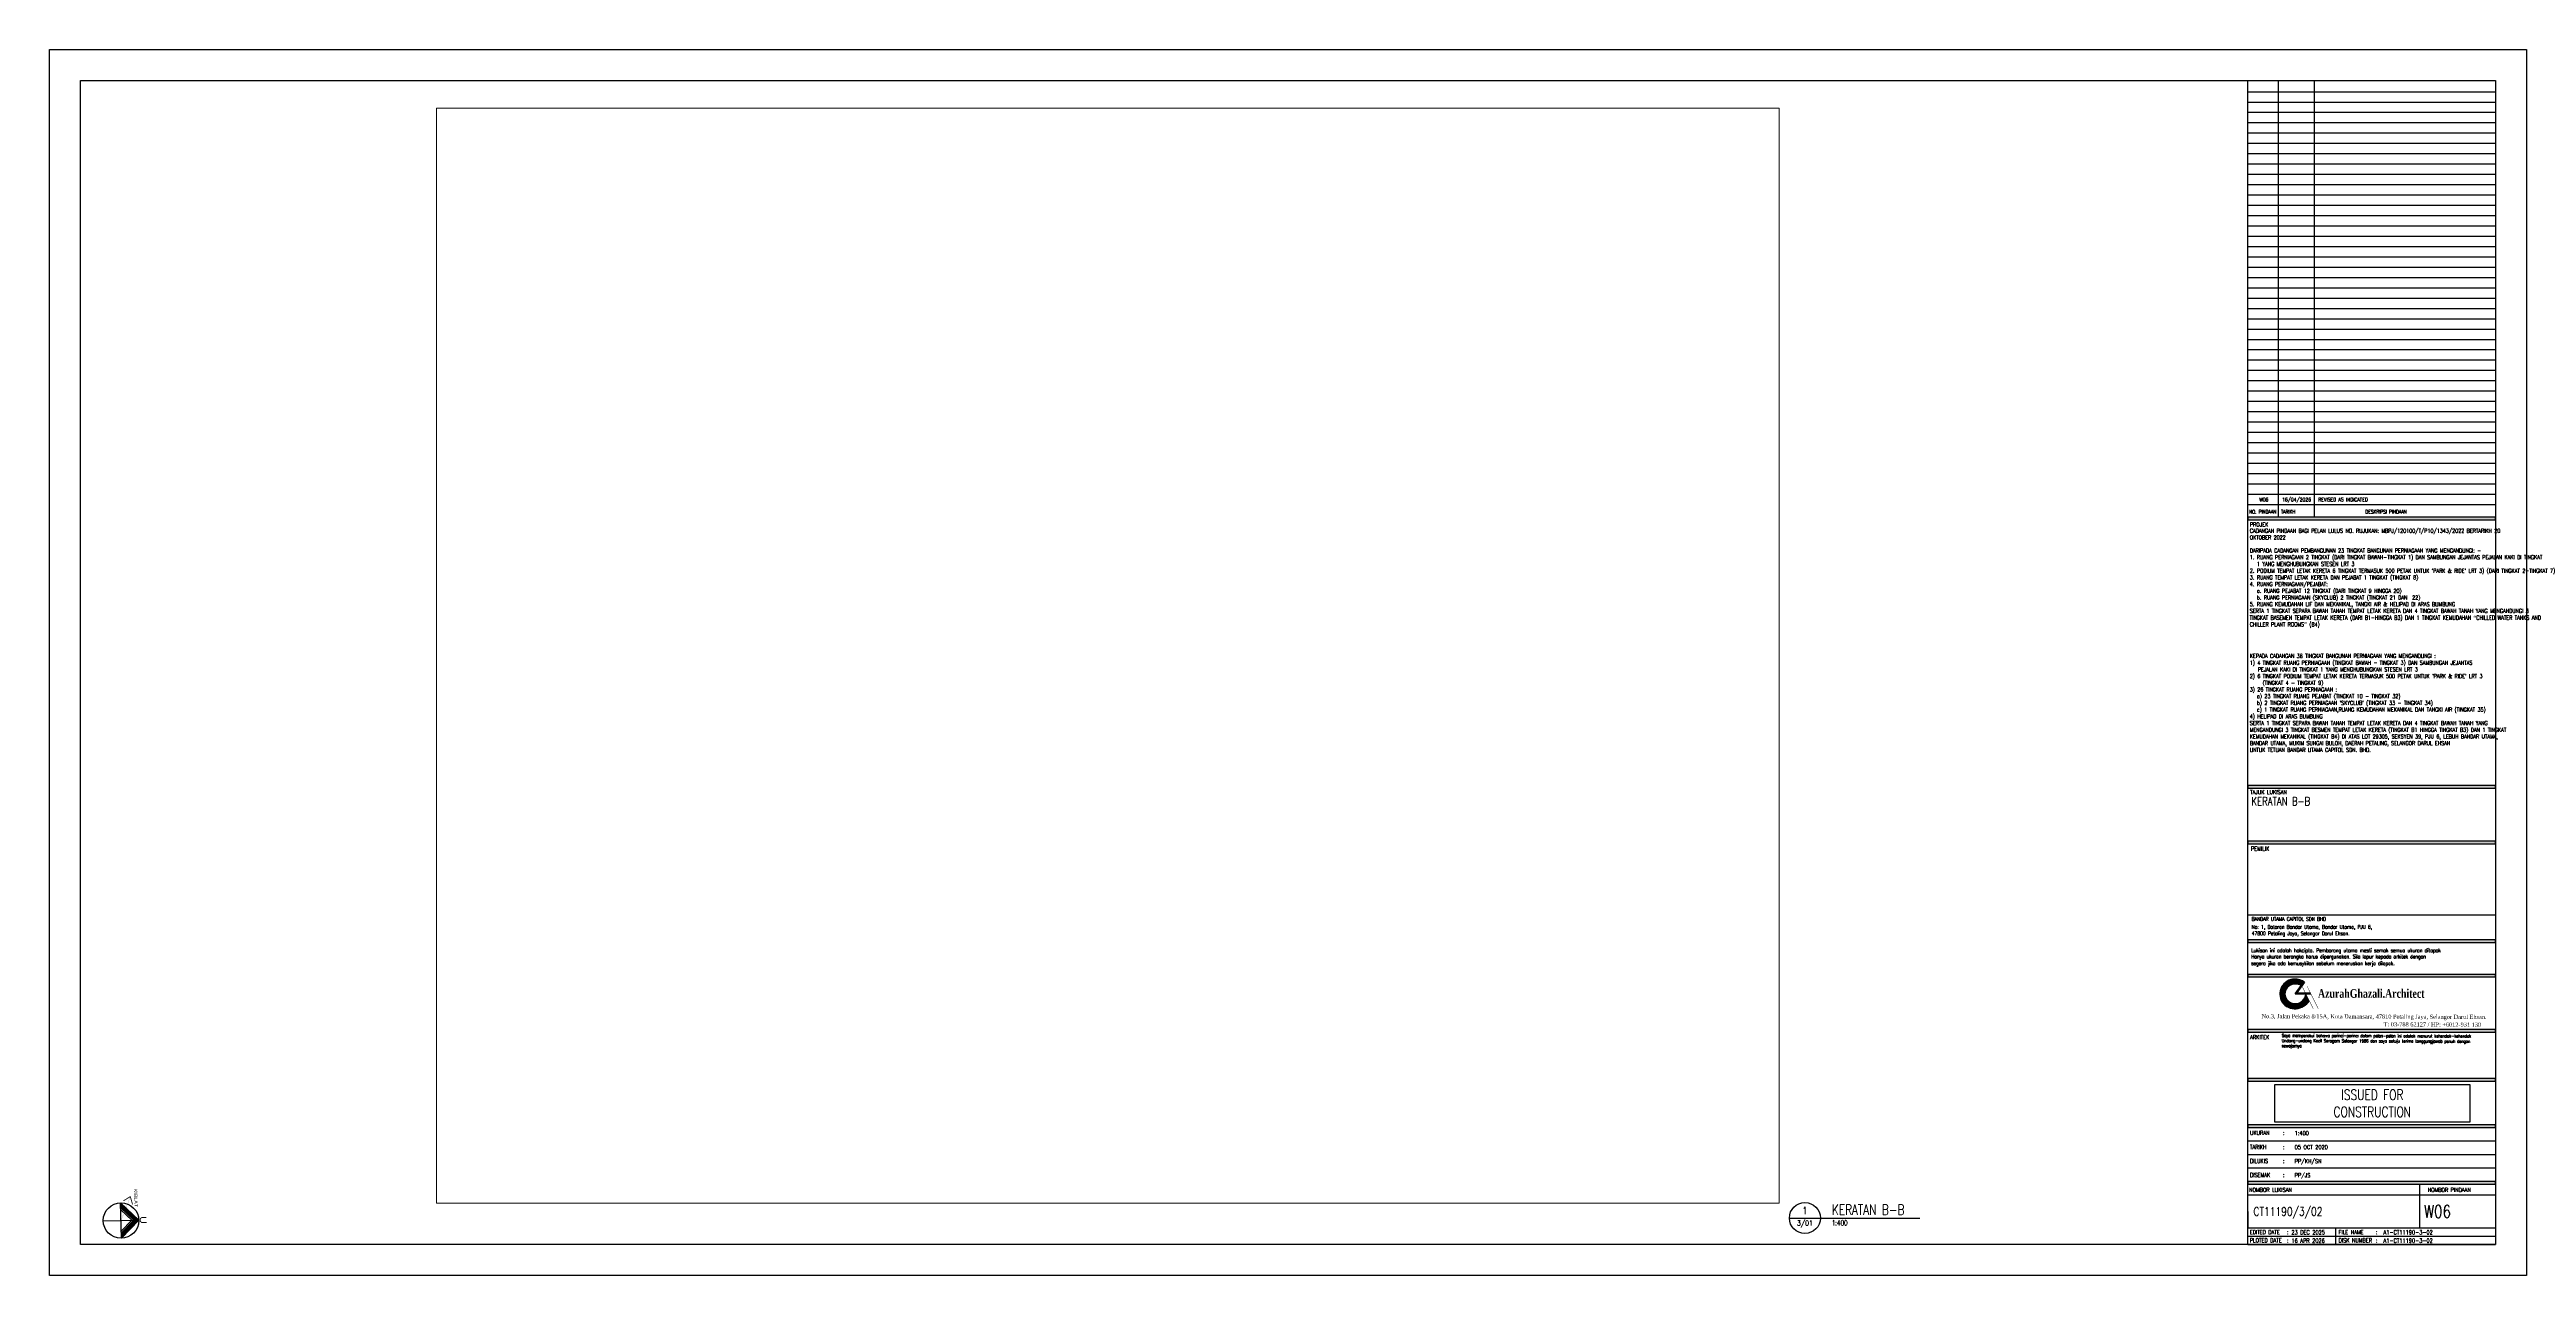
# Paper-space layout 'W06' of a CAD drawing. Header units: millimetres. Extents: x 0 to 1200, y 0 to 594.
import ezdxf
from ezdxf.enums import TextEntityAlignment as Align

# ---------------------------------------------------------------- set-up
doc = ezdxf.new("R2010")
doc.units = ezdxf.units.MM
doc.header["$LTSCALE"] = 2000
doc.header["$MEASUREMENT"] = 0
doc.layers.get('0').update_dxf_attribs({"color": 8, "linetype": 'CONTINUOUS'})
doc.layers.get('DEFPOINTS').update_dxf_attribs({"color": 8, "linetype": 'CONTINUOUS'})
for name, color, linetype in [('00-STAMP CONSTRUCTION', 8, 'CONTINUOUS'), ('02-SHEET', 8, 'CONTINUOUS'), ('03-TEXT-NORTH', 8, 'CONTINUOUS'), ('03-Text-Rev', 8, 'CONTINUOUS'), ('03-TEXT-SEC', 8, 'CONTINUOUS'), ('TBLK', 8, 'CONTINUOUS')]:
    doc.layers.add(name, color=color, linetype=linetype)
doc.styles.add('NARROW', font='SIMPLEX', dxfattribs={"width": 0.75})
doc.styles.add('ROMANS', font='romans.shx', dxfattribs={"width": 0.75})
doc.styles.get("Standard").update_dxf_attribs({"font": 'SIMPLEX', "width": 0.75})
doc.styles.add('Times New Roman', font='times.ttf')
doc.styles.add('X11190-GRID 1F$0$A', font='GOTHIC.TTF')

# ---------------------------------------------------------------- blocks, each defined once
blk = doc.blocks.new('09172-A1')
at = {"color": 3, "style": 'NARROW', "width": 0.75}
for tag, p in [('TAJUK1', (965.7280291667878, 95.33686082573672)), ('TAJUK2', (965.7280291667878, 89.60347900175731)), ('TAJUK3', (965.7280291667878, 83.87009857229816)), ('TAJUK4', (965.7280291667878, 78.13671814283902))]:
    blk.add_attdef(tag, p, '', height=4.05, dxfattribs=at)
at = {"color": 7, "style": 'ROMANS', "width": 0.8}
for tag, p in [('SCALE', (986.7044313349854, 68.47510377331287)), ('DATE_CREATED', (986.7044313349854, 61.67520377331289)), ('NAME_DRAFTSMAN', (986.7044313349854, 54.87540377331288)), ('NAME_CHECK', (986.7044313349854, 48.07548854350017)), ('DATE_EDIT', (985.1340243864681, 20.3856692797352)), ('DATE_PLOT', (985.1340243864681, 16.3856692797352)), ('FILENAME', (1029.725907821121, 20.3856692797352)), ('DISK_NAME', (1029.725907821121, 16.3856692797352))]:
    blk.add_attdef(tag, p, '', height=2, dxfattribs=at)
at = {"color": 3, "style": 'ROMANS', "width": 0.8}
blk.add_attdef('DRAWING_NO.', text='', height=4.05, dxfattribs=at).set_placement((966.7010924427946, 31.50000000000023), align=Align.MIDDLE_LEFT)
blk.add_attdef('REVISION1', text='', height=6, dxfattribs=at).set_placement((1055.856451090016, 31.50000000000023), align=Align.MIDDLE_CENTER)
blk = doc.blocks.new('sytitle')
blk.add_line((-7.5, 0), (7.5, 0))
blk.add_circle((0, 0), 7.5)
at = {"style": 'ROMANS', "width": 0.75}
for tag, height, p in [('SECT_ELEV_TAG', 3.5, (0, 3.606472027657219)), ('DWG_NUMBER', 2.5, (0, -2.443102449500657))]:
    blk.add_attdef(tag, text='', height=height, dxfattribs=at).set_placement(p, align=Align.MIDDLE_CENTER)
at = {"style": 'ROMANS'}
for tag, p, height, width in [('DETAIL_TITLE', (13.01336576380709, 1.533161311257572), 4, 0.75), ('DWG_SCALE', (13.01336576380709, -3.62156509768829), 2.5, 0.65), ('LEVEL', (37.37984695564228, -3.62156509768829), 2.5, 0.65)]:
    blk.add_attdef(tag, p, '', height=height, dxfattribs=dict(at, width=width))
blk = doc.blocks.new('TB Compass1')
at = {"layer": '03-TEXT-NORTH'}
for points in [[(11.0375269359547, 11.39690766944602), (28.23495366557586, 11.80051906004917), (19.83804599606674, 2.999999999936676), (19.43443460546359, 20.19742672955783), (28.23495366557586, 11.80051906004917)], [(19.49151387579468, 17.76534331737992), (25.80287025357484, 11.74343978964896), (19.78096672584388, 5.43208341186903)], [(19.75813501765037, 6.404916776478672), (24.83003688903409, 11.72060808163235), (19.51434558381106, 16.7925099528394)]]:
    blk.add_lwpolyline(points, dxfattribs=at)
for points, const_width in [([(19.63624030076517, 11.5987133647476), (24.13764731568517, 23.23078792753347)], 0.05312500046825872), ([(20.78411706757697, 21.15014449952912), (24.13764731710148, 23.23078792698209), (25.21698735509199, 19.43470214170827)], 0.3984375035119403)]:
    blk.add_lwpolyline(points, dxfattribs=dict(at, const_width=const_width))
blk.add_circle((19.6362403007372, 11.59871336472736), 8.601081156896512, dxfattribs=at)
for points in [[(19.434434605452, 20.19742672954101), (19.49151387585653, 17.76534331759433), (28.23495366555107, 11.80051906001279), (25.80287025357734, 11.74343978966806)], [(19.83804599606583, 2.999999999896659), (19.78096672582433, 5.432083411880171), (28.23495366555107, 11.80051906001279), (25.80287025357734, 11.74343978966806)]]:
    blk.add_solid(points, dxfattribs=at)
at = {"layer": '03-TEXT-NORTH', "style": 'X11190-GRID 1F$0$A', "width": 1.2}
for s, height, p in [('KIBLAT', 1.593750014047761, (25.89375754691719, 26.96501980686628)), ('U', 3.187500028095522, (28.75380867472404, 13.67355532617432))]:
    blk.add_text(s, height=height, rotation=271.3444444429794, dxfattribs=at).set_placement(p)
blk = doc.blocks.new('AGA')
at = {"layer": 'TBLK'}
h = blk.add_hatch(color=256, dxfattribs=at)
h.dxf.hatch_style = 1
edge = h.paths.add_edge_path()
edge.add_arc((33654.41344026766, 12699.7786566455), 15180, 89.99999999999979, 275.3637408115533)
edge.add_arc((33935.14927937966, 14691.91542867891), 17143.49840427724, 273.8070261093042, 328.7430280278205)
edge.add_line((48590.24725528616, 5796.543550334674), (44937.22621523371, 12699.7786566455))
edge.add_arc((34493.98566925444, 13309.86456645374), 10461.04573733104, 270.8555602267418, 356.65662553784694, ccw=False)
edge.add_arc((33752.90989317284, 12814.1448417256), 10004.47836338023, 90.5640995977846, 275.1456365858316, ccw=False)
edge.add_arc((34014.53274755756, 8773.450267954298), 14049.30420903546, 59.92878961851977, 91.46879704723762, ccw=False)
edge.add_line((41054.3013145869, 20931.7645952238), (43869.19524548172, 24806.13370975158))
edge.add_arc((33976.24355819407, 10438.88786180654), 17443.85984644175, 55.44960494660707, 91.05713723242714)
h = blk.add_hatch(color=256, dxfattribs=at)
h.dxf.hatch_style = 1
h.paths.add_polyline_path([(41054.3013145869, 20931.76459522379, 0.01184160768251594), (40470.75264398851, 21251.43782232182), (34257.60857511799, 12699.7786566455), (45153.07204503957, 12699.7786566455), (44627.28131560284, 13755.7786566455), (35840.64234984147, 13755.7786566455)])
h.paths.add_polyline_path([(49788.28301505667, 13755.7786566455), (44627.28131560284, 13755.7786566455), (45153.07204503957, 12699.7786566455), (50314.07374449338, 12699.7786566455)])
for p, q in [((34257.60857511799, 12699.7786566455), (50314.07374449335, 12699.7786566455)), ((43869.19524548175, 24806.13370975159), (35840.6423498415, 13755.77865664551)), ((35840.64234984147, 13755.77865664551), (49788.28301505667, 13755.77865664551))]:
    blk.add_line(p, q, dxfattribs=at)
at = {"layer": 'TBLK', "color": 7}
for points in [[(43869.19524548175, 24806.13370975159, 0.1566294929178902), (33654.41344026766, 27879.7786566455, 1.047938153281297), (35073.41344026766, -2413.752995486635, 0.2444024987310816), (48590.24725528616, 5796.543550334658)], [(40470.75264398848, 21251.43782232183, 0.1264456907368374), (33654.41344026766, 22818.13833293242, 1.040802560891454), (34650.18778634844, 2849.985082580751, 0.3929081156059757), (44937.22621523372, 12699.7786566455)]]:
    blk.add_lwpolyline(points, format="xyb", dxfattribs=at)
at = {"layer": 'TBLK'}
for points in [[(34257.60857511799, 12699.7786566455), (40470.75264398848, 21251.43782232183)], [(35840.64234984147, 13755.7786566455), (43869.19524548175, 24806.13370975158)]]:
    blk.add_lwpolyline(points, dxfattribs=at)
at = {"layer": 'TBLK', "const_width": 396}
for points in [[(40895.13349332057, 21251.43782232183), (52662.74311284571, -2382.67183862813)], [(46215.30301404074, 20931.76459522379), (57823.74481229954, -2382.67183862813)]]:
    blk.add_lwpolyline(points, dxfattribs=at)
blk = doc.blocks.new('x11190-A1T-1200')
at = {"color": 4}
for p, q in [((1079.798715953144, 367.4162939767384), (1079.798715953144, 579)), ((1097.298715953144, 367.4162939767384), (1097.298715953146, 579)), ((1185, 573.4161894051331), (1065, 573.4161894051331)), ((1185, 568.4161894051331), (1065, 568.4161894051331)), ((1185, 563.4161894051331), (1065, 563.4161894051331)), ((1185, 558.4161894051331), (1065, 558.4161894051331)), ((1185, 553.4161894051331), (1065, 553.4161894051331)), ((1185, 548.4161894051331), (1065, 548.4161894051331)), ((1185, 543.4161894051331), (1065, 543.4161894051331)), ((1185, 538.4161894051331), (1065, 538.4161894051331)), ((1185, 533.4161894051331), (1065, 533.4161894051331)), ((1185, 528.4161894051331), (1065, 528.4161894051331)), ((1185, 523.4161894051331), (1065, 523.4161894051331)), ((1185, 518.4161894051331), (1065, 518.4161894051331)), ((1185, 513.4161894051331), (1065, 513.4161894051331)), ((1185, 508.4161894051331), (1065, 508.4161894051331)), ((1185, 503.4161894051331), (1065, 503.4161894051331)), ((1185, 498.4161894051331), (1065, 498.4161894051331)), ((1185, 493.4161894051331), (1065, 493.4161894051331)), ((1185, 488.4161894051331), (1065, 488.4161894051331)), ((1185, 483.4161894051331), (1065, 483.4161894051331)), ((1185, 478.4161894051331), (1065, 478.4161894051331)), ((1185, 473.4161894051331), (1065, 473.4161894051331)), ((1185, 468.4161894051331), (1065, 468.4161894051331)), ((1185, 463.4161894051331), (1065, 463.4161894051331)), ((1185, 458.4161894051331), (1065, 458.4161894051331)), ((1185, 453.4161894051331), (1065, 453.4161894051331)), ((1185, 448.4161894051331), (1065, 448.4161894051331)), ((1185, 443.4161894051331), (1065, 443.4161894051331)), ((1185, 438.4161894051331), (1065, 438.4161894051331)), ((1185, 433.4161894051331), (1065, 433.4161894051331)), ((1185, 428.4161894051331), (1065, 428.4161894051331)), ((1185, 423.4161894051331), (1065, 423.4161894051331)), ((1185, 418.4161894051331), (1065, 418.4161894051331)), ((1185, 413.4161894051331), (1065, 413.4161894051331)), ((1185, 408.4161894051331), (1065, 408.4161894051331)), ((1185, 403.4161894051331), (1065, 403.4161894051331)), ((1185, 398.4161894051331), (1065, 398.4161894051331)), ((1185, 393.4161894051331), (1065, 393.4161894051331)), ((1185, 388.4161894051331), (1065, 388.4161894051331)), ((1185, 383.4161894051331), (1065, 383.4161894051331)), ((1185, 378.4161894051331), (1065, 378.4161894051331)), ((1185, 373.4161894051331), (1065, 373.4161894051331)), ((1065, 65.28094469429504), (1185, 65.28094469429504)), ((1065, 58.68105972307546), (1185, 58.68105972307546)), ((1065, 52.0811747520014), (1185, 52.0811747520014)), ((1065, 39), (1185, 39)), ((1148.210313769202, 44.23131156659952), (1148.210313769202, 23))]:
    blk.add_line(p, q, dxfattribs=at)
at = {"color": 7}
blk.add_line((1185, 174.6305327800387), (1065, 174.6305327800387), dxfattribs=at)
at = {"color": 95}
for p, q in [((1065, 44.23131156659952), (1185, 44.23131156659952)), ((1065, 23), (1185, 23)), ((1065, 23), (1185, 23))]:
    blk.add_line(p, q, dxfattribs=at)
for p, q in [((1065, 31.00000000000001), (1065, 23.00000000000001)), ((1065, 19), (1185, 19)), ((1065, 15), (1185, 15)), ((1107.5, 23), (1107.5, 15)), ((1185, 23), (1185, 15))]:
    blk.add_line(p, q)
for points in [[(1185, 579), (1185, 15), (15, 15.00000000000011), (15.00000000000011, 579.0000000000001)], [(1065, 579), (1185, 579), (1185, 15), (1065, 15)]]:
    blk.add_lwpolyline(points, close=True, dxfattribs=at)
at = {"color": 7}
for points in [[(1185, 366.166315762556), (1185, 367.4162939767382), (1065, 367.4162939767384), (1065, 366.1663157625562)], [(1185, 236.159935827944), (1185, 237.4099140421262), (1065, 237.4099140421262), (1065, 236.159935827944)], [(1185, 209.1944467461113), (1185, 210.4444249602934), (1065, 210.4444249602934), (1065, 209.1944467461113)], [(1185, 161.3805545658566), (1185, 162.6305327800387), (1065, 162.6305327800387), (1065, 161.3805545658566)], [(1185, 144.652102433567), (1185, 145.9020806477492), (1065, 145.9020806477492), (1065, 144.652102433567)], [(1185, 117.9032741991723), (1185, 119.1532524133545), (1065, 119.1532524133547), (1065, 117.9032741991725)], [(1185, 94.15444596477761), (1185, 95.4044241789598), (1065, 95.40442417896003), (1065, 94.15444596477784)], [(1185, 71.75583184411096), (1185, 73.00581005829315), (1065, 73.00581005829315), (1065, 71.75583184411096)], [(1185, 44.23131156659952), (1185, 45.48128978078171), (1065, 45.48128978078171), (1065, 44.23131156659952)]]:
    blk.add_lwpolyline(points, close=True, dxfattribs=at)
for points in [[(1065, 366.1663157625562), (1065, 367.4162939767384), (1185, 366.1663157625562), (1185, 367.4162939767384)], [(1065, 236.159935827944), (1065, 237.4099140421262), (1185, 236.159935827944), (1185, 237.4099140421262)], [(1065, 209.1944467461113), (1065, 210.4444249602934), (1185, 209.1944467461113), (1185, 210.4444249602934)], [(1065, 161.3805545658566), (1065, 162.6305327800387), (1185, 161.3805545658566), (1185, 162.6305327800387)], [(1065, 144.652102433567), (1065, 145.9020806477492), (1185, 144.652102433567), (1185, 145.9020806477492)], [(1065, 117.9032741991725), (1065, 119.1532524133547), (1185, 117.9032741991723), (1185, 119.1532524133545)], [(1065, 94.15444596477784), (1065, 95.40442417896003), (1185, 94.15444596477761), (1185, 95.4044241789598)], [(1065, 71.75583184411096), (1065, 73.00581005829315), (1185, 71.75583184411096), (1185, 73.00581005829315)], [(1065, 44.23131156659952), (1065, 45.48128978078171), (1185, 44.23131156659952), (1185, 45.48128978078171)]]:
    blk.add_solid(points, dxfattribs=at)
at = {"layer": 'DEFPOINTS'}
blk.add_lwpolyline([(1200, 594), (1200, 0), (0, 1.13686837721616e-13), (1.13686837721616e-13, 594.0000000000001)], close=True, dxfattribs=at)
at = {"layer": '03-TEXT-NORTH', "color": 6}
blk.add_blockref('TB Compass1', (15, 15.00000000000011), dxfattribs=at)
at = {"layer": 'TBLK', "xscale": 0.0004732955347506619, "yscale": 0.0004732955347506619, "zscale": 0.0004732955347506619}
blk.add_blockref('AGA', (1071.768859559067, 130.3927704469438), dxfattribs=at)
at = {"color": 7, "style": 'NARROW', "width": 0.75}
for s, height, p in [('NO. PINDAAN', 1.75, (1065.643187591755, 369.1704718141673)), ('TARIKH', 1.75, (1081.046664257827, 369.1704718141673)), ('DESKRIPSI PINDAAN', 1.75, (1121.945672898227, 369.1704718141673)), ('PEMILIK', 1.99996514278524, (1066.567931045371, 205.8050698051675))]:
    blk.add_text(s, height=height, dxfattribs=at).set_placement(p)
at = {"style": 'NARROW'}
for s, width, p in [('BANDAR UTAMA CAPITOL SDN BHD', 0.75, (1066.907276355451, 171.8213087515906)), ('No: 1, Dataran Bandar Utama, Bandar Utama, PJU 6,', 0.75, (1066.907276355451, 167.9863028042774)), ('Lukisan ini adalah hakcipta. Pemborong utama mesti semak semua ukuran ditapak', 0.8, (1066.64956628111, 156.6272195727343)), ('47800 Petaling Jaya, Selangor Darul Ehsan.', 0.75, (1066.907276355451, 164.8669512609061)), ('segera jika ada kemusykilan sebelum meneruskan kerja dilapak.', 0.75, (1066.64956628111, 150.3435162482911)), ('Hanya ukuran berangka harus dipergunakan. Sila lapur kepada arkitek dengan', 0.75, (1066.64956628111, 153.613746430825))]:
    blk.add_text(s, height=1.8, dxfattribs=dict(at, width=width)).set_placement(p)
at = {"color": 7, "style": 'NARROW'}
for s, insert, char_height, width, attachment_point in [('PROJEK', (1065.935473305941, 364.8632446023535), 1.99996514278524, 8.609373757513595, 1), ('TAJUK LUKISAN', (1066.117928386718, 235.2106047482378), 1.99996514278524, 25.56594154549566, 1), ('ARKITEK', (1066.117928386718, 116.4945852666156), 1.99996514278524, 9.142697795589584, 1), ('\\pxt8;TARIKH   ^I:', (1066.052409479371, 63.21647034269517), 1.99996514278524, 21.83408161896136, 1), ('\\pxt8;UKURAN  ^I:', (1066.052409479371, 70.08086103707546), 1.99996514278524, 22.65446618950102, 1), ('\\pxt8;DILUKIS  ^I:', (1066.052409479371, 56.48109806608636), 1.99996514278524, 21.84088160290321, 1), ('\\pxt8;DISEMAK  ^I:', (1066.052409479371, 49.68121658059181), 1.99996514278524, 21.26733705835511, 1), ('NOMBOR LUKISAN', (1065.660471512691, 42.45952891079958), 1.99996514278524, 20.79963748496652, 1), ('NOMBOR PINDAAN', (1162.607017078133, 42.45952891079958), 1.99996514278524, 35.95201578155968, 2), ('\\pxt9;EDITED DATE^I:', (1065.954229820451, 22), 2, 19, 1), ('\\pxt9;PLOTED DATE^I:', (1065.954229820451, 18), 2, 28, 1), ('\\pxt9;FILE NAME  ^I:', (1109.034566671287, 22), 2, 19.12591908404977, 1), ('\\pxt9;DISK NUMBER^I:', (1109.034566671287, 18), 2, 20.1184590209416, 1)]:
    blk.add_mtext(s, dxfattribs=dict(at, insert=insert, char_height=char_height, width=width, attachment_point=attachment_point))
at = {"insert": (1099.00149271395, 138.7474632388096), "char_height": 2.3, "attachment_point": 1}
blk.add_mtext_dynamic_manual_height_columns('{\\fTimes New Roman|b1|i0|c0|p18;\\H1.83333x;AzurahGhazali.Architect }', width=7.357380163578142, gutter_width=1, heights=[1.35774257111177], dxfattribs=at)
at = {"color": 2, "insert": (1081.470918252915, 117.0429207190026), "char_height": 1.5, "width": 94.51621768694709, "attachment_point": 1, "rotation": 359.8, "style": 'NARROW'}
blk.add_mtext('Saya memperakui bahawa perinci-perinci dalam pelan-pelan ini adalah menurut kehendak-kehendak Undang-undang Kecil Seragam Selangor 1986 dan saya setuju terima tanggungjawab penuh dengan sewajarnya', dxfattribs=at)
at = {"layer": '00-STAMP CONSTRUCTION', "insert": (1125.320576468478, 83.4189773061637), "char_height": 5, "attachment_point": 5, "style": 'ROMANS', "bg_fill": 16, "box_fill_scale": 1.5, "bg_fill_color": 256, "bg_fill_transparency": 0}
blk.add_mtext_dynamic_manual_height_columns('ISSUED FOR \\PCONSTRUCTION', width=89.56327935370041, gutter_width=9, heights=[0], dxfattribs=at)
at = {"layer": '02-SHEET', "color": 3, "char_height": 1.95, "width": 118.274270375624, "attachment_point": 1, "style": 'NARROW'}
for s, insert in [('\\pxr0.01667;{\\C2;CADANGAN PINDAAN BAGI PELAN LULUS NO. RUJUKAN: MBPJ/120100/T/P10/1343/2022 BERTARIKH 20 OKTOBER 2022\\P }', (1065.955386091086, 361.8031705832555)), ("\\pxr0.01667;{\\C2;DARIPADA CADANGAN PEMBANGUNAN 23 TINGKAT BANGUNAN PERNIAGAAN YANG MENGANDUNGI: -\\P\\pi-1.775,l1.775,t1.775;1.^IRUANG PERNIAGAAN 2 TINGKAT (DARI TINGKAT BAWAH-TINGKAT 1) DAN SAMBUNGAN JEJANTAS PEJALAN KAKI DI TINGKAT 1 YANG MENGHUBUNGKAN STESEN LRT 3\\P2.^IPODIUM TEMPAT LETAK KERETA 6 TINGKAT TERMASUK 500 PETAK UNTUK 'PARK & RIDE' LRT 3) (DARI TINGKAT 2-TINGKAT 7)\\P3.^IRUANG TEMPAT LETAK KERETA DAN PEJABAT 1 TINGKAT (TINGKAT 8)\\P4.^IRUANG PERNIAGAAN/PEJABAT:\\P\\pi0,l0,tz;   a. RUANG PEJABAT 12 TINGKAT (DARI TINGKAT 9 HINGGA 20)\\P   b. RUANG PERNIAGAAN (SKYCLUB) 2 TINGKAT (TINGKAT 21 DAN  22)\\P\\pi-1.775,l1.775,t1.775;5.^IRUANG KEMUDAHAN LIF DAN MEKANIKAL, TANGKI AIR & HELIPAD DI ARAS BUMBUNG\\P\\pi0,l0,r0,b0.625,tz;SERTA 1 TINGKAT SEPARA BAWAH TANAH TEMPAT LETAK KERETA DAN 4 TINGKAT BAWAH TANAH YANG MENGANDUNGI 3 TINGKAT BASEMEN TEMPAT LETAK KERETA (DARI B1-HINGGA B3) DAN 1 TINGKAT KEMUDAHAN \\fTimes New Roman|b1|i0|c0|p18;“\\Fsimplex|c0;CHILLED WATER TANKS AND CHILLER PLANT ROOMS\\fTimes New Roman|b1|i0|c0|p18;”\\Fsimplex|c0; (B4)}", (1065.955386091086, 352.2079153102995))]:
    blk.add_mtext(s, dxfattribs=dict(at, insert=insert))
at = {"layer": '02-SHEET', "color": 2, "insert": (1065.955386091086, 301.1333010491726), "char_height": 1.95, "width": 118.5860409377011, "attachment_point": 1, "style": 'NARROW'}
blk.add_mtext("KEPADA CADANGAN 36 TINGKAT BANGUNAN PERNIAGAAN YANG MENGANDUNGI :\\P\\pxi-2,l2,r0.01667,b0.25;1) 4 TINGKAT RUANG PERNIAGAAN (TINGKAT BAWAH - TINGKAT 3) DAN SAMBUNGAN JEJANTAS               PEJALAN KAKI DI TINGKAT 1 YANG MENGHUBUNGKAN STESEN LRT 3\\P2) 6 TINGKAT PODIUM TEMPAT LETAK KERETA TERMASUK 500 PETAK UNTUK 'PARK & RIDE' LRT 3               (TINGKAT 4\\~- TINGKAT 9)\\P\\pi0,l0;3) 26\\~TINGKAT RUANG PERNIAGAAN :\\P   a) 23 TINGKAT RUANG PEJABAT (TINGKAT 10 - TINGKAT 32)\\~\\P   b) 2\\~TINGKAT RUANG PERNIAGAAN 'SKYCLUB' (TINGKAT 33 - TINGKAT 34)\\P\\pr0;   c) 1 TINGKAT RUANG PERNIAGAAN,RUANG KEMUDAHAN MEKANIKAL DAN TANGKI AIR (TINGKAT 35)\\P\\pr0.01667;4) HELIPAD DI ARAS BUMBUNG\\PSERTA 1 TINGKAT SEPARA BAWAH TANAH TEMPAT LETAK KERETA DAN 4 TINGKAT BAWAH TANAH YANG MENGANDUNGI 3 TINGKAT BESMEN TEMPAT LETAK KERETA (TINGKAT B1 HINGGA TINGKAT B3) DAN 1 TINGKAT KEMUDAHAN MEKANIKAL (TINGKAT B4) DI ATAS LOT 29305, SEKSYEN 39, PJU\\~6, LEBUH BANDAR UTAMA, BANDAR UTAMA, MUKIM SUNGAI BULOH, DAERAH PETALING, SELANGOR DARUL EHSAN \\PUNTUK TETUAN BANDAR UTAMA CAPITOL SDN. BHD.", dxfattribs=at)
at = {"layer": 'TBLK', "color": 7, "style": 'Times New Roman'}
for s, p in [('No.3, Jalan Pekaka 8/15A, Kota Damansara, 47810 Petaling Jaya, Selangor Darul Ehsan.', (1071.656362025429, 124.6618739768562)), ('T: 03-788 62127 / HP: +6012-931 130 ', (1130.815561331822, 120.68782536181))]:
    blk.add_text(s, height=2, rotation=359.7916669999811, dxfattribs=at).set_placement(p)

psp = doc.layouts.new('W06')

# ---------------------------------------------------------------- linework, layer by layer
at = {"layer": '03-TEXT-SEC', "color": 3}
psp.add_line((857.9235316624186, 27.83719328918596), (906.079481837292, 27.83719328919187), dxfattribs=at)

# ---------------------------------------------------------------- block references
at = {"layer": '02-SHEET'}
psp.add_blockref('x11190-A1T-1200', (0, 0), dxfattribs=at)
ref = psp.add_blockref('09172-A1', (101, -0.5), dxfattribs=at)
ref.add_attrib('DRAWING_NO.', 'CT11190/3/02', dxfattribs={"layer": '0', "color": 3, "height": 4.05, "style": 'ROMANS', "width": 0.8}).set_placement((1067.701092442795, 31.00000000000023), align=Align.MIDDLE_LEFT)
ref.add_attrib('REVISION1', 'W06', dxfattribs={"layer": '0', "color": 3, "height": 6, "style": 'ROMANS', "width": 0.8000000000000002}).set_placement((1156.856451090016, 31.00000000000023), align=Align.MIDDLE_CENTER)
ref.add_attrib('TAJUK1', 'KERATAN B-B', (1066.728029166788, 227.7669251136936), dxfattribs={"layer": '0', "color": 3, "height": 4.05, "style": 'NARROW', "width": 0.75})
ref.add_attrib('SCALE', '1:400', (1087.704431334985, 67.9751037733129), dxfattribs={"layer": '0', "color": 7, "height": 2, "style": 'ROMANS', "width": 0.8})
ref.add_attrib('DATE_CREATED', '05 OCT 2020', (1087.704431334985, 61.17520377331289), dxfattribs={"layer": '0', "color": 7, "height": 2, "style": 'ROMANS', "width": 0.8})
ref.add_attrib('NAME_DRAFTSMAN', 'PP/KH/SN', (1087.704431334985, 54.37540377331288), dxfattribs={"layer": '0', "color": 7, "height": 2, "style": 'ROMANS', "width": 0.8})
ref.add_attrib('NAME_CHECK', 'PP/JS', (1087.704431334985, 47.57548854350017), dxfattribs={"layer": '0', "color": 7, "height": 2, "style": 'ROMANS', "width": 0.8})
ref.add_attrib('FILENAME', 'A1-CT11190-3-02', (1130.725907821121, 19.8856692797352), dxfattribs={"layer": '0', "color": 7, "height": 2, "style": 'ROMANS', "width": 0.8})
ref.add_attrib('DISK_NAME', 'A1-CT11190-3-02', (1130.725907821121, 15.8856692797352), dxfattribs={"layer": '0', "color": 7, "height": 2, "style": 'ROMANS', "width": 0.8})
ref.add_attrib('DATE_EDIT', '23 DEC 2025', (1086.134024386468, 19.8856692797352), dxfattribs={"layer": '0', "color": 7, "height": 2, "style": 'ROMANS', "width": 0.8})
ref.add_attrib('DATE_PLOT', '16 APR 2026', (1086.134024386468, 15.8856692797352), dxfattribs={"layer": '0', "color": 7, "height": 2, "style": 'ROMANS', "width": 0.8})
at = {"layer": '03-TEXT-SEC', "color": 3}
ref = psp.add_blockref('sytitle', (850.4235316624186, 27.83719328918596), dxfattribs=at)
ref.add_attrib('SECT_ELEV_TAG', '1', dxfattribs={"layer": '0', "height": 3.5, "style": 'ROMANS', "width": 0.75}).set_placement((850.4235316624186, 31.44366531684318), align=Align.MIDDLE_CENTER)
ref.add_attrib('DWG_NUMBER', '3/01', dxfattribs={"layer": '0', "height": 2.5, "style": 'ROMANS', "width": 0.75}).set_placement((850.4235316624186, 25.3940908396853), align=Align.MIDDLE_CENTER)
ref.add_attrib('DETAIL_TITLE', 'KERATAN B-B', (863.4368974262256, 29.37035460044353), dxfattribs={"layer": '0', "height": 5, "style": 'ROMANS', "width": 0.75})
ref.add_attrib('DWG_SCALE', '1:400', (863.4368974262256, 24.21562819149767), dxfattribs={"layer": '0', "height": 2.5, "style": 'ROMANS', "width": 0.65})

# ---------------------------------------------------------------- texts
at = {"layer": '03-Text-Rev', "style": 'ROMANS', "width": 0.8}
for s, p in [('W06', (1070.594532746333, 375.0488864860702)), ('16/04/2026', (1081.62257531125, 375.0488864860702)), ('REVISED AS INDICATED ', (1099.12257531125, 375.0488864860702))]:
    psp.add_text(s, height=1.8, dxfattribs=at).set_placement(p)

# ---------------------------------------------------------------- viewports
at = {"layer": 'DEFPOINTS'}
psp.add_viewport(center=(512.7352113654331, 300.313740559882), size=(650.3766405939709, 530.6274811197395), view_center_point=(5039.290993480721, 42816.46826667823), view_height=212250.9924478958, dxfattribs=at)

doc.saveas('drawing.dxf')
